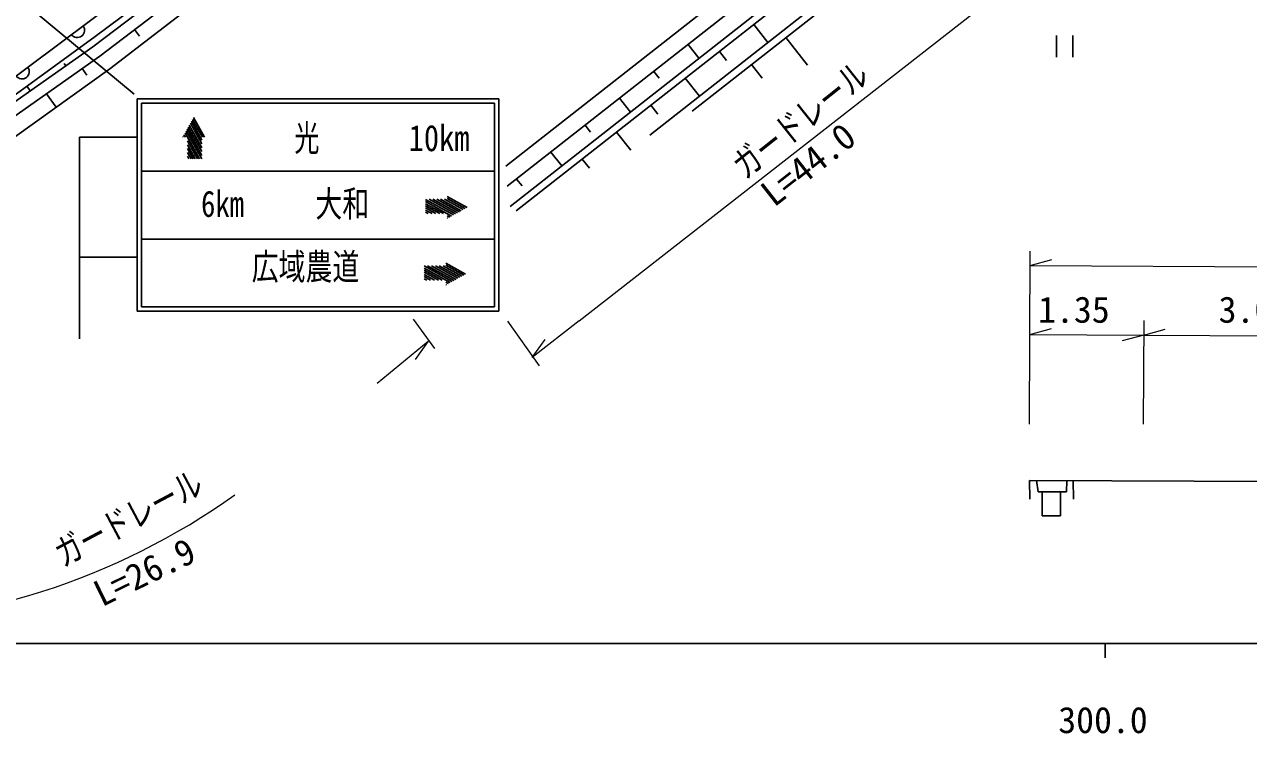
# Model space of a CAD drawing. Units: millimetres, scale not verified. Extents: x 40000 to 680000, y 20000 to 380000.
# Drawn here: x 292666 to 377988, y 198715 to 248181 of the extents above; entities that cross this region are included whole.
import ezdxf
from ezdxf.enums import TextEntityAlignment as Align

# ---------------------------------------------------------------- set-up
doc = ezdxf.new("R2010")
doc.units = ezdxf.units.MM
doc.header["$LTSCALE"] = 1000
for name, color, linetype, lineweight in [('M-BGD', 7, 'Continuous', 25), ('M-STR-HTXT', 7, 'Continuous', 13), ('M-STR-STRC', 7, 'Continuous', 25), ('M-TTL-BAND', 7, 'Continuous', 25)]:
    doc.layers.add(name, color=color, linetype=linetype, lineweight=lineweight)
doc.styles.add('ＭＳ ゴシック', font='')
doc.styles.get('ＭＳ ゴシック').set_extended_font_data('MS Gothic')

msp = doc.modelspace()

# ---------------------------------------------------------------- linework, layer by layer
at = {"layer": 'M-BGD'}
for p, q in [((326218, 238305), (369474, 272272)), ((370063, 271240), (326323, 236892)), ((326511, 235478), (370679, 270162)), ((326948, 235177), (370933, 269717)), ((336257, 240461), (371732, 268319)), ((280707, 236052), (322179, 267145)), ((339218, 242142), (371986, 267874)), ((297439, 246631), (322886, 265987)), ((297918, 245977), (323393, 265354)), ((298608, 245081), (323994, 264620)), ((297591, 247331), (308291, 255365)), ((300338, 247818), (300675, 247374)), ((343507, 248180), (344491, 246927)), ((276720, 232144), (297591, 247331)), ((278159, 233025), (297439, 246631)), ((338924, 246787), (339683, 245821)), ((345736, 247261), (347239, 245347)), ((364596, 247403), (364596, 245903)), ((365736, 245903), (365736, 247403)), ((279292, 232833), (297918, 245977)), ((341116, 246302), (341608, 245676)), ((280418, 232068), (298608, 245081)), ((295549, 245297), (295428, 245469)), ((296682, 245104), (297010, 244639)), ((336533, 244909), (336912, 244426)), ((343345, 245383), (344096, 244426)), ((338724, 244424), (339708, 243171)), ((293064, 243544), (292846, 243853)), ((294197, 243351), (294866, 242404)), ((334141, 243032), (334900, 242066)), ((336333, 242546), (336825, 241920)), ((331750, 241154), (332129, 240671)), ((333942, 240669), (334926, 239415)), ((329359, 239276), (330117, 238310)), ((331550, 238791), (332042, 238164)), ((326968, 237398), (327347, 236915)), ((362719, 216368), (405594, 216199)), ((362719, 216368), (362737, 215067)), ((363205, 216366), (363315, 215577)), ((365293, 215577), (365330, 216358)), ((365784, 215064), (365770, 216356)), ((363315, 215577), (365293, 215577)), ((363608, 215577), (363608, 213891)), ((364890, 213891), (364890, 215577)), ((363608, 213891), (364890, 213891))]:
    msp.add_line(p, q, dxfattribs=at)
for centre in [(296346, 247777), (292494, 244890)]:
    msp.add_arc(centre, 507, 216.85986, 36.85986, dxfattribs=at)
at = {"layer": 'M-STR-HTXT'}
for p, q in [((331327, 227511), (358755, 248917)), ((362710, 220295), (362774, 232372)), ((362769, 231364), (364271, 231776)), ((362769, 231364), (405262, 231140)), ((319759, 227625), (321237, 225587)), ((326337, 227492), (328544, 224369)), ((331327, 227511), (328048, 224938)), ((362743, 226555), (364246, 226967)), ((370686, 227521), (370648, 220295)), ((328048, 224938), (328969, 226194)), ((362743, 226555), (370680, 226513)), ((370680, 226513), (369178, 226101)), ((370680, 226513), (372182, 226926)), ((370680, 226513), (386334, 226431)), ((317255, 223164), (320798, 226079)), ((320798, 226079), (319907, 224801))]:
    msp.add_line(p, q, dxfattribs=at)
msp.add_arc((279019, 255032), 48733, 269.9659, 305.52344, dxfattribs=at)
at = {"layer": 'M-STR-STRC'}
for p, q in [((277299, 262411), (300321, 243323)), ((300522, 228169), (300522, 242987)), ((300522, 242987), (325722, 242987)), ((300825, 228471), (300825, 242684)), ((300825, 242684), (325420, 242684)), ((325420, 242684), (325420, 228471)), ((325722, 242987), (325722, 228169)), ((304380, 241560), (305072, 240315)), ((304455, 241694), (305220, 240315)), ((303860, 240623), (304871, 238803)), ((303934, 240757), (305019, 238803)), ((304009, 240891), (305033, 239046)), ((304083, 241024), (305033, 239314)), ((304157, 241158), (305033, 239582)), ((304232, 241292), (305033, 239849)), ((304306, 241426), (305033, 240117)), ((296490, 226258), (296490, 240315)), ((296490, 240315), (300522, 240315)), ((303711, 240355), (303733, 240315)), ((303785, 240489), (303882, 240315)), ((304025, 240058), (304722, 238803)), ((304025, 239790), (304573, 238803)), ((304025, 239522), (304424, 238803)), ((304025, 239255), (304276, 238803)), ((304025, 238987), (304127, 238803)), ((300825, 237947), (325420, 237947)), ((320623, 235977), (322576, 234892)), ((320623, 235828), (322443, 234817)), ((320623, 235679), (321877, 234982)), ((320623, 235531), (321610, 234982)), ((320866, 235990), (322710, 234966)), ((321134, 235990), (322844, 235040)), ((321402, 235990), (322978, 235115)), ((321669, 235990), (323112, 235189)), ((321937, 235990), (323246, 235263)), ((322135, 236178), (323513, 235412)), ((322135, 236029), (323379, 235338)), ((320623, 235382), (321342, 234982)), ((320623, 235233), (321074, 234982)), ((320623, 235084), (320807, 234982)), ((322135, 234839), (322309, 234743)), ((322135, 234691), (322175, 234669)), ((325420, 233209), (300825, 233209)), ((296491, 231939), (300523, 231939)), ((320527, 231336), (322481, 230251)), ((320770, 231350), (322614, 230325)), ((321038, 231350), (322748, 230399)), ((321306, 231350), (322882, 230474)), ((321573, 231350), (323016, 230548)), ((321841, 231350), (323150, 230623)), ((322039, 231537), (323417, 230771)), ((322039, 231388), (323284, 230697)), ((320527, 231187), (322347, 230176)), ((320527, 231038), (321782, 230342)), ((320527, 230890), (321514, 230342)), ((320527, 230741), (321246, 230342)), ((320527, 230592), (320979, 230342)), ((320527, 230444), (320711, 230342)), ((322039, 230198), (322213, 230102)), ((322039, 230050), (322079, 230028)), ((325722, 228169), (300522, 228169)), ((325420, 228471), (300825, 228471))]:
    msp.add_line(p, q, dxfattribs=at)
at = {"layer": 'M-TTL-BAND'}
for p, q in [((40000, 205000), (579000, 205000)), ((368000, 205000), (368000, 204000))]:
    msp.add_line(p, q, dxfattribs=at)

# ---------------------------------------------------------------- texts
at = {"layer": 'M-STR-HTXT', "style": 'ＭＳ ゴシック', "width": 0.75}
for rotation, p in [(38.5, (343256, 236899)), (28, (295624, 209813))]:
    msp.add_text('ガードレール', height=1833, rotation=rotation, dxfattribs=at).set_placement(p, align=Align.BOTTOM_LEFT)
at = {"layer": 'M-STR-HTXT', "style": 'ＭＳ ゴシック'}
for s, rotation, p in [('L=44.0', 38.2, (345252, 234948)), ('L=26.9', 26, (298302, 207027))]:
    msp.add_text(s, height=1833, rotation=rotation, dxfattribs=at).set_placement(p, align=Align.BOTTOM_LEFT)
for s, p in [('1.35', (363324, 226822)), ('3.0', (375904, 226822))]:
    msp.add_text(s, height=1833, dxfattribs=at).set_placement(p, align=Align.BOTTOM_LEFT)
at = {"layer": 'M-STR-STRC', "style": 'ＭＳ ゴシック'}
for s, width, p in [('光', 0.7, (311478, 238792)), ('10km', 0.85, (319447, 238792)), ('6km', 0.8, (304975, 234205)), ('大和', 0.75, (312944, 234205)), ('広域農道', 0.75, (308503, 229817))]:
    msp.add_text(s, height=1833, dxfattribs=dict(at, width=width)).set_placement(p, align=Align.BOTTOM_LEFT)
at = {"layer": 'M-TTL-BAND', "style": 'ＭＳ ゴシック'}
msp.add_text('300.0', height=1833, dxfattribs=at).set_placement((367844, 198195), align=Align.BOTTOM_CENTER)

doc.saveas('drawing.dxf')
